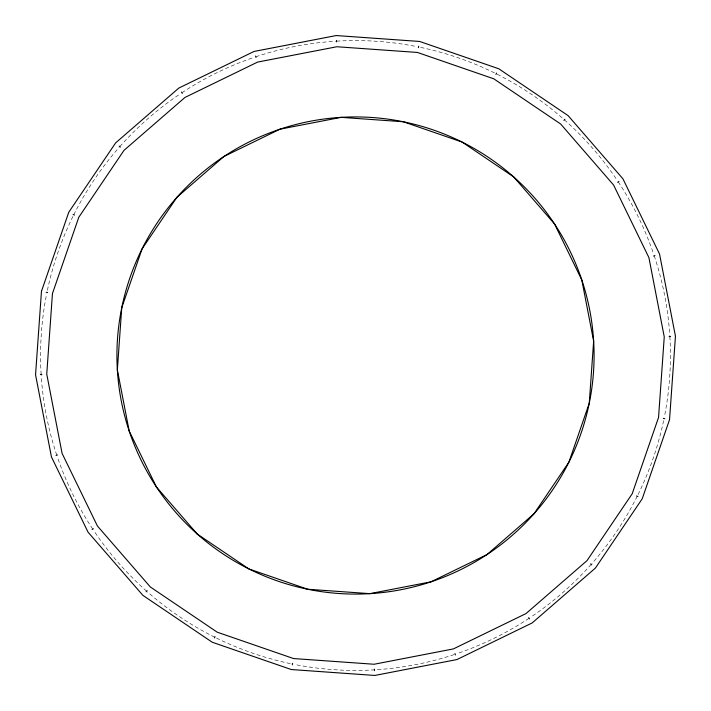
<?xml version="1.0" encoding="UTF-8"?>
<svg xmlns="http://www.w3.org/2000/svg" width="711" height="711" viewBox="0 0 711 711"><rect width="100%" height="100%" fill="white"/><g stroke="black" fill="none" stroke-linecap="round" stroke-linejoin="round"><path stroke-width="0.53" stroke-dasharray="3.56 2.67" d="M663.603 420.672A314.92 314.92 0 0 1 637.705 495.283M637.216 496.26A314.92 314.92 0 0 1 591.908 563.556M591.188 564.374A314.92 314.92 0 0 1 530.904 617.05M529.1 618.259A314.92 314.92 0 0 1 457.235 653.542M454.142 654.573A314.92 314.92 0 0 1 294.585 664.474M290.328 663.603A314.92 314.92 0 0 1 215.717 637.705M214.74 637.216A314.92 314.92 0 0 1 147.444 591.908M146.626 591.188A314.92 314.92 0 0 1 93.95 530.904M92.741 529.1A314.92 314.92 0 0 1 57.458 457.235M56.764 455.173A314.92 314.92 0 0 1 41.211 375.541M41.149 374.457A314.92 314.92 0 0 1 46.526 294.585M47.397 290.328A314.92 314.92 0 0 1 73.295 215.717M73.784 214.74A314.92 314.92 0 0 1 119.093 147.444M119.812 146.626A314.92 314.92 0 0 1 180.096 93.95M181.9 92.741A314.92 314.92 0 0 1 253.765 57.458M255.827 56.764A314.92 314.92 0 0 1 335.459 41.211M336.543 41.149A314.92 314.92 0 0 1 416.415 46.526M420.672 47.397A314.92 314.92 0 0 1 496.26 73.784M497.229 74.273A314.92 314.92 0 0 1 563.556 119.093M564.374 119.812A314.92 314.92 0 0 1 617.05 180.096M618.259 181.9A314.92 314.92 0 0 1 653.542 253.765M654.236 255.827A314.92 314.92 0 0 1 669.789 335.459M669.851 336.543A314.92 314.92 0 0 1 664.474 416.415"/><path stroke-width="1.07" d="M292.301 664.794L292.594 663.345M418.406 47.655L418.699 46.206M214.402 637.9L215.06 636.576M495.94 74.424L496.598 73.1M146.119 591.756L147.097 590.654M563.903 120.346L564.881 119.244M92.11 529.517L93.337 528.7M617.663 182.3L618.89 181.483M56.045 455.413L57.449 454.951M653.551 256.049L654.955 255.587M40.394 374.501L41.86 374.421M669.14 336.579L670.606 336.499M46.206 292.301L47.655 292.594M663.345 418.406L664.794 418.699M73.1 214.402L74.424 215.06M636.576 495.94L637.9 496.598M119.244 146.119L120.346 147.097M590.654 563.903L591.756 564.881M181.483 92.11L182.3 93.337M528.7 617.663L529.517 618.89M255.587 56.045L256.049 57.449M454.951 653.551L455.413 654.955M336.499 40.394L336.579 41.86M374.421 669.14L374.501 670.606M41.46 291.332L35.55 374.795L51.45 456.951L88.066 532.183L142.911 595.383L212.234 642.237L291.332 669.54L374.795 675.45L456.951 659.55L532.183 622.934L595.383 568.089L642.237 498.767L669.54 419.668L675.45 336.205L659.55 254.049L622.934 178.816L568.089 115.617L498.767 68.763L419.668 41.46L336.205 35.55L254.049 51.45L178.816 88.066L115.617 142.911L68.763 212.234L41.46 291.332M52.445 293.581L46.748 374.119L62.088 453.396L97.425 526.007L150.35 586.993L217.246 632.203L293.581 658.555L374.119 664.252L453.396 648.912L526.007 613.575L586.993 560.65L632.203 493.754L658.555 417.419L664.252 336.881L648.912 257.604L613.575 184.993L560.65 124.007L493.754 78.797L417.419 52.445L336.881 46.748L257.604 62.088L184.993 97.425L124.007 150.35L78.797 217.246L52.445 293.581M121.75 307.739L117.351 369.862L129.189 431.008L156.438 487.008L197.258 534.05L248.868 568.924L307.739 589.25L369.862 593.649L431.008 581.811L487.008 554.562L534.05 513.742L568.924 462.132L589.25 403.261L593.649 341.138L581.811 279.992L554.562 223.992L513.742 176.95L462.132 142.076L403.261 121.75L341.138 117.351L279.992 129.189L223.992 156.438L176.95 197.258L142.076 248.868L121.75 307.739M197.258 534.05A238.576 238.576 0 0 0 589.25 403.261A238.576 238.576 0 0 0 279.992 129.189A238.576 238.576 0 0 0 197.258 534.05"/></g></svg>
